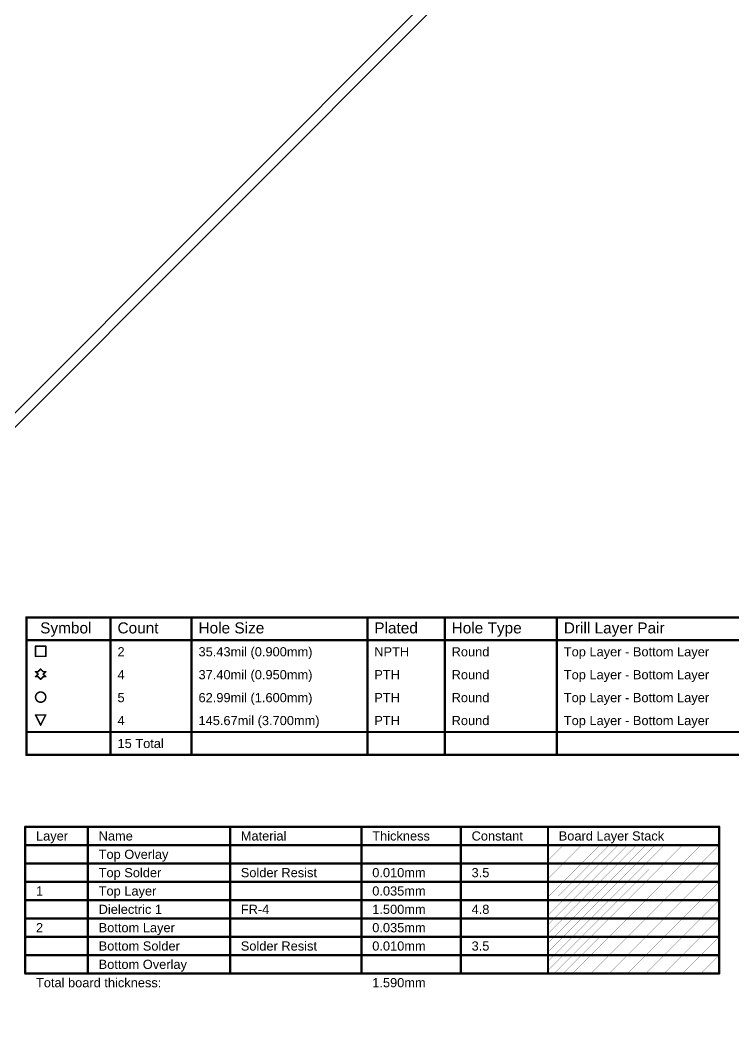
# Model space of a CAD drawing. Header units: inches. Extents: x -1 to 214, y -2 to 213.
# Drawn here: x 3.65 to 8.32, y -1.34 to 5.21 of the extents above; entities that cross this region are included whole.
import ezdxf

# ---------------------------------------------------------------- set-up
doc = ezdxf.new("R2010")
doc.units = ezdxf.units.IN
doc.header["$MEASUREMENT"] = 0
for name, color, linetype in [('Drill Drawing', 1, 'Continuous'), ('Fabrication', 76, 'Continuous'), ('Top Solder', 216, 'Continuous')]:
    doc.layers.add(name, color=color, linetype=linetype)
doc.styles.add('Arial', font='', dxfattribs={"height": 0.2})
doc.styles.get('Arial').set_extended_font_data('Arial')

# ---------------------------------------------------------------- blocks, each defined once
blk = doc.blocks.new('TL3340AF160QG_1')
at = {"layer": 'Top Solder'}
for p in [(-0.0304, 0.0769), (0.0661, 0.0769)]:
    blk.add_line(p, (214.2262, 214.6677), dxfattribs=at)

msp = doc.modelspace()

# ---------------------------------------------------------------- linework, layer by layer
at = {"layer": 'Drill Drawing'}
for points, const_width in [([(3.6925, 1.3025), (10.6926, 1.3025)], 0.015), ([(3.6925, 0.4025), (3.6925, 1.3025)], 0.015), ([(4.2434, 0.4025), (4.2434, 1.3025)], 0.015), ([(4.7732, 0.4025), (4.7732, 1.3025)], 0.015), ([(5.9229, 0.4025), (5.9229, 1.3025)], 0.015), ([(6.4288, 0.4025), (6.4288, 1.3025)], 0.015), ([(7.1626, 0.4025), (7.1626, 1.3025)], 0.015), ([(3.6925, 1.1525), (10.6926, 1.1525)], 0.015), ([(3.7523, 1.1142), (3.819, 1.1142)], 0.01), ([(3.7523, 1.0475), (3.7523, 1.1142)], 0.01), ([(3.819, 1.0475), (3.819, 1.1142)], 0.01), ([(3.7523, 1.0475), (3.819, 1.0475)], 0.01), ([(3.7523, 0.9475), (3.769, 0.9308)], 0.01), ([(3.7523, 0.9475), (3.769, 0.9475)], 0.01), ([(3.7523, 0.9142), (3.769, 0.9308)], 0.01), ([(3.7523, 0.9142), (3.769, 0.9142)], 0.01), ([(3.769, 0.9475), (3.7856, 0.9642)], 0.01), ([(3.769, 0.9142), (3.7856, 0.8975)], 0.01), ([(3.7856, 0.9642), (3.8023, 0.9475)], 0.01), ([(3.7856, 0.8975), (3.8023, 0.9142)], 0.01), ([(3.8023, 0.9475), (3.819, 0.9475)], 0.01), ([(3.8023, 0.9308), (3.819, 0.9475)], 0.01), ([(3.8023, 0.9308), (3.819, 0.9142)], 0.01), ([(3.8023, 0.9142), (3.819, 0.9142)], 0.01), ([(3.7523, 0.6642), (3.819, 0.6642)], 0.01), ([(3.7523, 0.6642), (3.7856, 0.5975)], 0.01), ([(3.7856, 0.5975), (3.819, 0.6642)], 0.01), ([(3.6925, 0.5525), (10.6926, 0.5525)], 0.015), ([(3.6925, 0.4025), (10.6926, 0.4025)], 0.015)]:
    msp.add_lwpolyline(points, dxfattribs=dict(at, const_width=const_width))
for points, const_width in [([(3.6888, 1.3025, 1), (3.6963, 1.3025, 1)], 0.0075), ([(3.6888, 1.3025, 1), (3.6963, 1.3025, 1)], 0.0075), ([(4.2396, 1.3025, 1), (4.2471, 1.3025, 1)], 0.0075), ([(4.7695, 1.3025, 1), (4.777, 1.3025, 1)], 0.0075), ([(5.9192, 1.3025, 1), (5.9267, 1.3025, 1)], 0.0075), ([(6.425, 1.3025, 1), (6.4325, 1.3025, 1)], 0.0075), ([(7.1588, 1.3025, 1), (7.1663, 1.3025, 1)], 0.0075), ([(3.6888, 1.1525, 1), (3.6963, 1.1525, 1)], 0.0075), ([(3.7498, 1.1142, 1), (3.7548, 1.1142, 1)], 0.005), ([(3.7498, 1.1142, 1), (3.7548, 1.1142, 1)], 0.005), ([(3.8165, 1.1142, 1), (3.8215, 1.1142, 1)], 0.005), ([(3.8165, 1.1142, 1), (3.8215, 1.1142, 1)], 0.005), ([(3.7498, 1.0475, 1), (3.7548, 1.0475, 1)], 0.005), ([(3.7498, 1.0475, 1), (3.7548, 1.0475, 1)], 0.005), ([(3.8165, 1.0475, 1), (3.8215, 1.0475, 1)], 0.005), ([(3.8165, 1.0475, 1), (3.8215, 1.0475, 1)], 0.005), ([(3.7498, 0.9475, 1), (3.7548, 0.9475, 1)], 0.005), ([(3.7498, 0.9475, 1), (3.7548, 0.9475, 1)], 0.005), ([(3.7498, 0.9142, 1), (3.7548, 0.9142, 1)], 0.005), ([(3.7498, 0.9142, 1), (3.7548, 0.9142, 1)], 0.005), ([(3.7665, 0.9475, 1), (3.7715, 0.9475, 1)], 0.005), ([(3.7665, 0.9475, 1), (3.7715, 0.9475, 1)], 0.005), ([(3.7665, 0.9308, 1), (3.7715, 0.9308, 1)], 0.005), ([(3.7665, 0.9308, 1), (3.7715, 0.9308, 1)], 0.005), ([(3.7665, 0.9142, 1), (3.7715, 0.9142, 1)], 0.005), ([(3.7665, 0.9142, 1), (3.7715, 0.9142, 1)], 0.005), ([(3.7831, 0.9642, 1), (3.7881, 0.9642, 1)], 0.005), ([(3.7831, 0.9642, 1), (3.7881, 0.9642, 1)], 0.005), ([(3.7998, 0.9475, 1), (3.8048, 0.9475, 1)], 0.005), ([(3.7998, 0.9475, 1), (3.8048, 0.9475, 1)], 0.005), ([(3.7998, 0.9308, 1), (3.8048, 0.9308, 1)], 0.005), ([(3.7998, 0.9308, 1), (3.8048, 0.9308, 1)], 0.005), ([(3.7998, 0.9142, 1), (3.8048, 0.9142, 1)], 0.005), ([(3.7998, 0.9142, 1), (3.8048, 0.9142, 1)], 0.005), ([(3.8165, 0.9475, 1), (3.8215, 0.9475, 1)], 0.005), ([(3.8165, 0.9475, 1), (3.8215, 0.9475, 1)], 0.005), ([(3.8165, 0.9142, 1), (3.8215, 0.9142, 1)], 0.005), ([(3.8165, 0.9142, 1), (3.8215, 0.9142, 1)], 0.005), ([(3.7831, 0.8975, 1), (3.7881, 0.8975, 1)], 0.005), ([(3.7831, 0.8975, 1), (3.7881, 0.8975, 1)], 0.005), ([(3.819, 0.7808, 1), (3.7523, 0.7808, 1)], 0.01), ([(3.7498, 0.7808, 1), (3.7548, 0.7808, 1)], 0.005), ([(3.8165, 0.7808, 1), (3.8215, 0.7808, 1)], 0.005), ([(3.7498, 0.6642, 1), (3.7548, 0.6642, 1)], 0.005), ([(3.7498, 0.6642, 1), (3.7548, 0.6642, 1)], 0.005), ([(3.8165, 0.6642, 1), (3.8215, 0.6642, 1)], 0.005), ([(3.8165, 0.6642, 1), (3.8215, 0.6642, 1)], 0.005), ([(3.7831, 0.5975, 1), (3.7881, 0.5975, 1)], 0.005), ([(3.7831, 0.5975, 1), (3.7881, 0.5975, 1)], 0.005), ([(3.6888, 0.5525, 1), (3.6963, 0.5525, 1)], 0.0075), ([(3.6888, 0.4025, 1), (3.6963, 0.4025, 1)], 0.0075), ([(3.6888, 0.4025, 1), (3.6963, 0.4025, 1)], 0.0075), ([(4.2396, 0.4025, 1), (4.2471, 0.4025, 1)], 0.0075), ([(4.7695, 0.4025, 1), (4.777, 0.4025, 1)], 0.0075), ([(5.9192, 0.4025, 1), (5.9267, 0.4025, 1)], 0.0075), ([(6.425, 0.4025, 1), (6.4325, 0.4025, 1)], 0.0075), ([(7.1588, 0.4025, 1), (7.1663, 0.4025, 1)], 0.0075)]:
    msp.add_lwpolyline(points, format="xyb", close=True, dxfattribs=dict(at, const_width=const_width))
at = {"layer": 'Fabrication'}
for points, const_width in [([(3.6851, -1.0275), (3.6851, -0.0675)], 0.015), ([(3.6851, -0.0675), (8.2239, -0.0675)], 0.015), ([(4.095, -1.0275), (4.095, -0.0675)], 0.015), ([(5.0247, -1.0275), (5.0247, -0.0675)], 0.015), ([(5.8845, -1.0275), (5.8845, -0.0675)], 0.015), ([(6.5343, -1.0275), (6.5343, -0.0675)], 0.015), ([(7.1042, -1.0275), (7.1042, -0.0675)], 0.015), ([(8.2239, -1.0275), (8.2239, -0.0675)], 0.015), ([(3.6851, -0.1875), (8.2239, -0.1875)], 0.015), ([(7.1042, -0.2272), (7.1439, -0.1875)], 0.001), ([(7.1042, -0.2872), (7.2039, -0.1875)], 0.001), ([(7.1439, -0.3075), (7.2639, -0.1875)], 0.001), ([(7.2039, -0.3075), (7.3239, -0.1875)], 0.001), ([(7.2639, -0.3075), (7.3839, -0.1875)], 0.001), ([(7.3239, -0.3075), (7.4439, -0.1875)], 0.001), ([(7.3839, -0.3075), (7.5039, -0.1875)], 0.001), ([(7.4439, -0.3075), (7.5639, -0.1875)], 0.001), ([(7.5039, -0.3075), (7.6239, -0.1875)], 0.001), ([(7.5639, -0.3075), (7.6839, -0.1875)], 0.001), ([(7.6239, -0.3075), (7.7439, -0.1875)], 0.001), ([(7.6839, -0.3075), (7.8039, -0.1875)], 0.001), ([(7.7439, -0.3075), (7.8639, -0.1875)], 0.001), ([(7.8039, -0.3075), (7.9239, -0.1875)], 0.001), ([(7.8639, -0.3075), (7.9839, -0.1875)], 0.001), ([(7.9239, -0.3075), (8.0439, -0.1875)], 0.001), ([(7.9839, -0.3075), (8.1039, -0.1875)], 0.001), ([(8.0439, -0.3075), (8.1639, -0.1875)], 0.001), ([(8.1039, -0.3075), (8.2239, -0.1875)], 0.001), ([(8.1639, -0.3075), (8.2239, -0.2475)], 0.001), ([(3.6851, -0.3075), (4.095, -0.3075)], 0.015), ([(4.095, -0.3075), (5.0247, -0.3075)], 0.015), ([(5.0247, -0.3075), (5.8845, -0.3075)], 0.015), ([(5.8845, -0.3075), (6.5343, -0.3075)], 0.015), ([(6.5343, -0.3075), (7.1042, -0.3075)], 0.015), ([(7.1042, -0.3075), (8.2239, -0.3075)], 0.015), ([(7.1042, -0.3472), (7.1439, -0.3075)], 0.001), ([(7.1042, -0.4072), (7.2039, -0.3075)], 0.001), ([(7.1439, -0.4275), (7.2639, -0.3075)], 0.001), ([(7.2039, -0.4275), (7.3239, -0.3075)], 0.001), ([(7.2639, -0.4275), (7.3839, -0.3075)], 0.001), ([(7.3239, -0.4275), (7.4439, -0.3075)], 0.001), ([(7.3839, -0.4275), (7.5039, -0.3075)], 0.001), ([(7.4439, -0.4275), (7.5639, -0.3075)], 0.001), ([(7.5039, -0.4275), (7.6239, -0.3075)], 0.001), ([(7.5639, -0.4275), (7.6839, -0.3075)], 0.001), ([(7.6239, -0.4275), (7.7439, -0.3075)], 0.001), ([(7.6839, -0.4275), (7.8039, -0.3075)], 0.001), ([(7.7439, -0.4275), (7.8639, -0.3075)], 0.001), ([(7.8039, -0.4275), (7.9239, -0.3075)], 0.001), ([(7.8639, -0.4275), (7.9839, -0.3075)], 0.001), ([(7.9239, -0.4275), (8.0439, -0.3075)], 0.001), ([(7.9839, -0.4275), (8.1039, -0.3075)], 0.001), ([(8.0439, -0.4275), (8.1639, -0.3075)], 0.001), ([(8.1039, -0.4275), (8.2239, -0.3075)], 0.001), ([(8.1639, -0.4275), (8.2239, -0.3675)], 0.001), ([(3.6851, -0.4275), (4.095, -0.4275)], 0.015), ([(4.095, -0.4275), (5.0247, -0.4275)], 0.015), ([(5.0247, -0.4275), (5.8845, -0.4275)], 0.015), ([(5.8845, -0.4275), (6.5343, -0.4275)], 0.015), ([(6.5343, -0.4275), (7.1042, -0.4275)], 0.015), ([(7.1042, -0.4275), (8.2239, -0.4275)], 0.015), ([(7.1042, -0.4672), (7.1439, -0.4275)], 0.001), ([(7.1042, -0.5272), (7.2039, -0.4275)], 0.001), ([(7.1439, -0.5475), (7.2639, -0.4275)], 0.001), ([(7.2039, -0.5475), (7.3239, -0.4275)], 0.001), ([(7.2639, -0.5475), (7.3839, -0.4275)], 0.001), ([(7.3239, -0.5475), (7.4439, -0.4275)], 0.001), ([(7.3839, -0.5475), (7.5039, -0.4275)], 0.001), ([(7.4439, -0.5475), (7.5639, -0.4275)], 0.001), ([(7.5039, -0.5475), (7.6239, -0.4275)], 0.001), ([(7.5639, -0.5475), (7.6839, -0.4275)], 0.001), ([(7.6239, -0.5475), (7.7439, -0.4275)], 0.001), ([(7.6839, -0.5475), (7.8039, -0.4275)], 0.001), ([(7.7439, -0.5475), (7.8639, -0.4275)], 0.001), ([(7.8039, -0.5475), (7.9239, -0.4275)], 0.001), ([(7.8639, -0.5475), (7.9839, -0.4275)], 0.001), ([(7.9239, -0.5475), (8.0439, -0.4275)], 0.001), ([(7.9839, -0.5475), (8.1039, -0.4275)], 0.001), ([(8.0439, -0.5475), (8.1639, -0.4275)], 0.001), ([(8.1039, -0.5475), (8.2239, -0.4275)], 0.001), ([(8.1639, -0.5475), (8.2239, -0.4875)], 0.001), ([(3.6851, -0.5475), (4.095, -0.5475)], 0.015), ([(4.095, -0.5475), (5.0247, -0.5475)], 0.015), ([(5.0247, -0.5475), (5.8845, -0.5475)], 0.015), ([(5.8845, -0.5475), (6.5343, -0.5475)], 0.015), ([(6.5343, -0.5475), (7.1042, -0.5475)], 0.015), ([(7.1042, -0.5475), (8.2239, -0.5475)], 0.015), ([(7.1042, -0.5872), (7.1439, -0.5475)], 0.001), ([(7.1042, -0.6472), (7.2039, -0.5475)], 0.001), ([(7.1439, -0.6675), (7.2639, -0.5475)], 0.001), ([(7.2039, -0.6675), (7.3239, -0.5475)], 0.001), ([(7.2639, -0.6675), (7.3839, -0.5475)], 0.001), ([(7.3239, -0.6675), (7.4439, -0.5475)], 0.001), ([(7.3839, -0.6675), (7.5039, -0.5475)], 0.001), ([(7.4439, -0.6675), (7.5639, -0.5475)], 0.001), ([(7.5039, -0.6675), (7.6239, -0.5475)], 0.001), ([(7.5639, -0.6675), (7.6839, -0.5475)], 0.001), ([(7.6239, -0.6675), (7.7439, -0.5475)], 0.001), ([(7.6839, -0.6675), (7.8039, -0.5475)], 0.001), ([(7.7439, -0.6675), (7.8639, -0.5475)], 0.001), ([(7.8039, -0.6675), (7.9239, -0.5475)], 0.001), ([(7.8639, -0.6675), (7.9839, -0.5475)], 0.001), ([(7.9239, -0.6675), (8.0439, -0.5475)], 0.001), ([(7.9839, -0.6675), (8.1039, -0.5475)], 0.001), ([(8.0439, -0.6675), (8.1639, -0.5475)], 0.001), ([(8.1039, -0.6675), (8.2239, -0.5475)], 0.001), ([(8.1639, -0.6675), (8.2239, -0.6075)], 0.001), ([(3.6851, -0.6675), (4.095, -0.6675)], 0.015), ([(4.095, -0.6675), (5.0247, -0.6675)], 0.015), ([(5.0247, -0.6675), (5.8845, -0.6675)], 0.015), ([(5.8845, -0.6675), (6.5343, -0.6675)], 0.015), ([(6.5343, -0.6675), (7.1042, -0.6675)], 0.015), ([(7.1042, -0.6675), (8.2239, -0.6675)], 0.015), ([(7.1042, -0.7072), (7.1439, -0.6675)], 0.001), ([(7.1042, -0.7672), (7.2039, -0.6675)], 0.001), ([(7.1439, -0.7875), (7.2639, -0.6675)], 0.001), ([(7.2039, -0.7875), (7.3239, -0.6675)], 0.001), ([(7.2639, -0.7875), (7.3839, -0.6675)], 0.001), ([(7.3239, -0.7875), (7.4439, -0.6675)], 0.001), ([(7.3839, -0.7875), (7.5039, -0.6675)], 0.001), ([(7.4439, -0.7875), (7.5639, -0.6675)], 0.001), ([(7.5039, -0.7875), (7.6239, -0.6675)], 0.001), ([(7.5639, -0.7875), (7.6839, -0.6675)], 0.001), ([(7.6239, -0.7875), (7.7439, -0.6675)], 0.001), ([(7.6839, -0.7875), (7.8039, -0.6675)], 0.001), ([(7.7439, -0.7875), (7.8639, -0.6675)], 0.001), ([(7.8039, -0.7875), (7.9239, -0.6675)], 0.001), ([(7.8639, -0.7875), (7.9839, -0.6675)], 0.001), ([(7.9239, -0.7875), (8.0439, -0.6675)], 0.001), ([(7.9839, -0.7875), (8.1039, -0.6675)], 0.001), ([(8.0439, -0.7875), (8.1639, -0.6675)], 0.001), ([(8.1039, -0.7875), (8.2239, -0.6675)], 0.001), ([(3.6851, -0.7875), (4.095, -0.7875)], 0.015), ([(4.095, -0.7875), (5.0247, -0.7875)], 0.015), ([(5.0247, -0.7875), (5.8845, -0.7875)], 0.015), ([(5.8845, -0.7875), (6.5343, -0.7875)], 0.015), ([(6.5343, -0.7875), (7.1042, -0.7875)], 0.015), ([(7.1042, -0.7875), (8.2239, -0.7875)], 0.015), ([(8.1639, -0.7875), (8.2239, -0.7275)], 0.001), ([(7.1042, -0.8272), (7.1439, -0.7875)], 0.001), ([(7.1042, -0.8872), (7.2039, -0.7875)], 0.001), ([(7.1439, -0.9075), (7.2639, -0.7875)], 0.001), ([(7.2039, -0.9075), (7.3239, -0.7875)], 0.001), ([(7.2639, -0.9075), (7.3839, -0.7875)], 0.001), ([(7.3239, -0.9075), (7.4439, -0.7875)], 0.001), ([(7.3839, -0.9075), (7.5039, -0.7875)], 0.001), ([(7.4439, -0.9075), (7.5639, -0.7875)], 0.001), ([(7.5039, -0.9075), (7.6239, -0.7875)], 0.001), ([(7.5639, -0.9075), (7.6839, -0.7875)], 0.001), ([(7.6239, -0.9075), (7.7439, -0.7875)], 0.001), ([(7.6839, -0.9075), (7.8039, -0.7875)], 0.001), ([(7.7439, -0.9075), (7.8639, -0.7875)], 0.001), ([(7.8039, -0.9075), (7.9239, -0.7875)], 0.001), ([(7.8639, -0.9075), (7.9839, -0.7875)], 0.001), ([(7.9239, -0.9075), (8.0439, -0.7875)], 0.001), ([(7.9839, -0.9075), (8.1039, -0.7875)], 0.001), ([(8.0439, -0.9075), (8.1639, -0.7875)], 0.001), ([(8.1039, -0.9075), (8.2239, -0.7875)], 0.001), ([(8.1639, -0.9075), (8.2239, -0.8475)], 0.001), ([(3.6851, -0.9075), (4.095, -0.9075)], 0.015), ([(4.095, -0.9075), (5.0247, -0.9075)], 0.015), ([(5.0247, -0.9075), (5.8845, -0.9075)], 0.015), ([(5.8845, -0.9075), (6.5343, -0.9075)], 0.015), ([(6.5343, -0.9075), (7.1042, -0.9075)], 0.015), ([(7.1042, -0.9075), (8.2239, -0.9075)], 0.015), ([(7.1042, -0.9472), (7.1439, -0.9075)], 0.001), ([(7.1042, -1.0072), (7.2039, -0.9075)], 0.001), ([(7.1439, -1.0275), (7.2639, -0.9075)], 0.001), ([(7.2039, -1.0275), (7.3239, -0.9075)], 0.001), ([(7.2639, -1.0275), (7.3839, -0.9075)], 0.001), ([(7.3239, -1.0275), (7.4439, -0.9075)], 0.001), ([(7.3839, -1.0275), (7.5039, -0.9075)], 0.001), ([(7.4439, -1.0275), (7.5639, -0.9075)], 0.001), ([(7.5039, -1.0275), (7.6239, -0.9075)], 0.001), ([(7.5639, -1.0275), (7.6839, -0.9075)], 0.001), ([(7.6239, -1.0275), (7.7439, -0.9075)], 0.001), ([(7.6839, -1.0275), (7.8039, -0.9075)], 0.001), ([(7.7439, -1.0275), (7.8639, -0.9075)], 0.001), ([(7.8039, -1.0275), (7.9239, -0.9075)], 0.001), ([(7.8639, -1.0275), (7.9839, -0.9075)], 0.001), ([(7.9239, -1.0275), (8.0439, -0.9075)], 0.001), ([(7.9839, -1.0275), (8.1039, -0.9075)], 0.001), ([(8.0439, -1.0275), (8.1639, -0.9075)], 0.001), ([(8.1039, -1.0275), (8.2239, -0.9075)], 0.001), ([(8.1639, -1.0275), (8.2239, -0.9675)], 0.001), ([(3.6851, -1.0275), (4.095, -1.0275)], 0.015), ([(4.095, -1.0275), (5.0247, -1.0275)], 0.015), ([(5.0247, -1.0275), (5.8845, -1.0275)], 0.015), ([(5.8845, -1.0275), (6.5343, -1.0275)], 0.015), ([(6.5343, -1.0275), (7.1042, -1.0275)], 0.015), ([(7.1042, -1.0275), (8.2239, -1.0275)], 0.015)]:
    msp.add_lwpolyline(points, dxfattribs=dict(at, const_width=const_width))
for points, const_width in [([(3.6813, -0.0675, 1), (3.6888, -0.0675, 1)], 0.0075), ([(3.6813, -0.0675, 1), (3.6888, -0.0675, 1)], 0.0075), ([(4.0912, -0.0675, 1), (4.0987, -0.0675, 1)], 0.0075), ([(5.021, -0.0675, 1), (5.0285, -0.0675, 1)], 0.0075), ([(5.8808, -0.0675, 1), (5.8883, -0.0675, 1)], 0.0075), ([(6.5306, -0.0675, 1), (6.5381, -0.0675, 1)], 0.0075), ([(7.1005, -0.0675, 1), (7.108, -0.0675, 1)], 0.0075), ([(8.2201, -0.0675, 1), (8.2276, -0.0675, 1)], 0.0075), ([(8.2201, -0.0675, 1), (8.2276, -0.0675, 1)], 0.0075), ([(3.6813, -0.1875, 1), (3.6888, -0.1875, 1)], 0.0075), ([(7.1436, -0.1875, 1), (7.1441, -0.1875, 1)], 0.0005), ([(7.2036, -0.1875, 1), (7.2041, -0.1875, 1)], 0.0005), ([(7.2636, -0.1875, 1), (7.2641, -0.1875, 1)], 0.0005), ([(7.3236, -0.1875, 1), (7.3241, -0.1875, 1)], 0.0005), ([(7.3836, -0.1875, 1), (7.3841, -0.1875, 1)], 0.0005), ([(7.4436, -0.1875, 1), (7.4441, -0.1875, 1)], 0.0005), ([(7.5036, -0.1875, 1), (7.5041, -0.1875, 1)], 0.0005), ([(7.5636, -0.1875, 1), (7.5641, -0.1875, 1)], 0.0005), ([(7.6236, -0.1875, 1), (7.6241, -0.1875, 1)], 0.0005), ([(7.6836, -0.1875, 1), (7.6841, -0.1875, 1)], 0.0005), ([(7.7436, -0.1875, 1), (7.7441, -0.1875, 1)], 0.0005), ([(7.8036, -0.1875, 1), (7.8041, -0.1875, 1)], 0.0005), ([(7.8636, -0.1875, 1), (7.8641, -0.1875, 1)], 0.0005), ([(7.9236, -0.1875, 1), (7.9241, -0.1875, 1)], 0.0005), ([(7.9836, -0.1875, 1), (7.9841, -0.1875, 1)], 0.0005), ([(8.0436, -0.1875, 1), (8.0441, -0.1875, 1)], 0.0005), ([(8.1036, -0.1875, 1), (8.1041, -0.1875, 1)], 0.0005), ([(8.1636, -0.1875, 1), (8.1641, -0.1875, 1)], 0.0005), ([(8.2201, -0.1875, 1), (8.2276, -0.1875, 1)], 0.0075), ([(8.2236, -0.1875, 1), (8.2241, -0.1875, 1)], 0.0005), ([(7.104, -0.2272, 1), (7.1045, -0.2272, 1)], 0.0005), ([(8.2236, -0.2475, 1), (8.2241, -0.2475, 1)], 0.0005), ([(3.6813, -0.3075, 1), (3.6888, -0.3075, 1)], 0.0075), ([(4.0912, -0.3075, 1), (4.0987, -0.3075, 1)], 0.0075), ([(4.0912, -0.3075, 1), (4.0987, -0.3075, 1)], 0.0075), ([(5.021, -0.3075, 1), (5.0285, -0.3075, 1)], 0.0075), ([(5.021, -0.3075, 1), (5.0285, -0.3075, 1)], 0.0075), ([(5.8808, -0.3075, 1), (5.8883, -0.3075, 1)], 0.0075), ([(5.8808, -0.3075, 1), (5.8883, -0.3075, 1)], 0.0075), ([(6.5306, -0.3075, 1), (6.5381, -0.3075, 1)], 0.0075), ([(6.5306, -0.3075, 1), (6.5381, -0.3075, 1)], 0.0075), ([(7.1005, -0.3075, 1), (7.108, -0.3075, 1)], 0.0075), ([(7.1005, -0.3075, 1), (7.108, -0.3075, 1)], 0.0075), ([(7.104, -0.2872, 1), (7.1045, -0.2872, 1)], 0.0005), ([(7.1436, -0.3075, 1), (7.1441, -0.3075, 1)], 0.0005), ([(7.1436, -0.3075, 1), (7.1441, -0.3075, 1)], 0.0005), ([(7.2036, -0.3075, 1), (7.2041, -0.3075, 1)], 0.0005), ([(7.2036, -0.3075, 1), (7.2041, -0.3075, 1)], 0.0005), ([(7.2636, -0.3075, 1), (7.2641, -0.3075, 1)], 0.0005), ([(7.2636, -0.3075, 1), (7.2641, -0.3075, 1)], 0.0005), ([(7.3236, -0.3075, 1), (7.3241, -0.3075, 1)], 0.0005), ([(7.3236, -0.3075, 1), (7.3241, -0.3075, 1)], 0.0005), ([(7.3836, -0.3075, 1), (7.3841, -0.3075, 1)], 0.0005), ([(7.3836, -0.3075, 1), (7.3841, -0.3075, 1)], 0.0005), ([(7.4436, -0.3075, 1), (7.4441, -0.3075, 1)], 0.0005), ([(7.4436, -0.3075, 1), (7.4441, -0.3075, 1)], 0.0005), ([(7.5036, -0.3075, 1), (7.5041, -0.3075, 1)], 0.0005), ([(7.5036, -0.3075, 1), (7.5041, -0.3075, 1)], 0.0005), ([(7.5636, -0.3075, 1), (7.5641, -0.3075, 1)], 0.0005), ([(7.5636, -0.3075, 1), (7.5641, -0.3075, 1)], 0.0005), ([(7.6236, -0.3075, 1), (7.6241, -0.3075, 1)], 0.0005), ([(7.6236, -0.3075, 1), (7.6241, -0.3075, 1)], 0.0005), ([(7.6836, -0.3075, 1), (7.6841, -0.3075, 1)], 0.0005), ([(7.6836, -0.3075, 1), (7.6841, -0.3075, 1)], 0.0005), ([(7.7436, -0.3075, 1), (7.7441, -0.3075, 1)], 0.0005), ([(7.7436, -0.3075, 1), (7.7441, -0.3075, 1)], 0.0005), ([(7.8036, -0.3075, 1), (7.8041, -0.3075, 1)], 0.0005), ([(7.8036, -0.3075, 1), (7.8041, -0.3075, 1)], 0.0005), ([(7.8636, -0.3075, 1), (7.8641, -0.3075, 1)], 0.0005), ([(7.8636, -0.3075, 1), (7.8641, -0.3075, 1)], 0.0005), ([(7.9236, -0.3075, 1), (7.9241, -0.3075, 1)], 0.0005), ([(7.9236, -0.3075, 1), (7.9241, -0.3075, 1)], 0.0005), ([(7.9836, -0.3075, 1), (7.9841, -0.3075, 1)], 0.0005), ([(7.9836, -0.3075, 1), (7.9841, -0.3075, 1)], 0.0005), ([(8.0436, -0.3075, 1), (8.0441, -0.3075, 1)], 0.0005), ([(8.0436, -0.3075, 1), (8.0441, -0.3075, 1)], 0.0005), ([(8.1036, -0.3075, 1), (8.1041, -0.3075, 1)], 0.0005), ([(8.1036, -0.3075, 1), (8.1041, -0.3075, 1)], 0.0005), ([(8.1636, -0.3075, 1), (8.1641, -0.3075, 1)], 0.0005), ([(8.1636, -0.3075, 1), (8.1641, -0.3075, 1)], 0.0005), ([(8.2201, -0.3075, 1), (8.2276, -0.3075, 1)], 0.0075), ([(8.2236, -0.3075, 1), (8.2241, -0.3075, 1)], 0.0005), ([(7.104, -0.3472, 1), (7.1045, -0.3472, 1)], 0.0005), ([(8.2236, -0.3675, 1), (8.2241, -0.3675, 1)], 0.0005), ([(3.6813, -0.4275, 1), (3.6888, -0.4275, 1)], 0.0075), ([(4.0912, -0.4275, 1), (4.0987, -0.4275, 1)], 0.0075), ([(4.0912, -0.4275, 1), (4.0987, -0.4275, 1)], 0.0075), ([(5.021, -0.4275, 1), (5.0285, -0.4275, 1)], 0.0075), ([(5.021, -0.4275, 1), (5.0285, -0.4275, 1)], 0.0075), ([(5.8808, -0.4275, 1), (5.8883, -0.4275, 1)], 0.0075), ([(5.8808, -0.4275, 1), (5.8883, -0.4275, 1)], 0.0075), ([(6.5306, -0.4275, 1), (6.5381, -0.4275, 1)], 0.0075), ([(6.5306, -0.4275, 1), (6.5381, -0.4275, 1)], 0.0075), ([(7.1005, -0.4275, 1), (7.108, -0.4275, 1)], 0.0075), ([(7.1005, -0.4275, 1), (7.108, -0.4275, 1)], 0.0075), ([(7.104, -0.4072, 1), (7.1045, -0.4072, 1)], 0.0005), ([(7.1436, -0.4275, 1), (7.1441, -0.4275, 1)], 0.0005), ([(7.1436, -0.4275, 1), (7.1441, -0.4275, 1)], 0.0005), ([(7.2036, -0.4275, 1), (7.2041, -0.4275, 1)], 0.0005), ([(7.2036, -0.4275, 1), (7.2041, -0.4275, 1)], 0.0005), ([(7.2636, -0.4275, 1), (7.2641, -0.4275, 1)], 0.0005), ([(7.2636, -0.4275, 1), (7.2641, -0.4275, 1)], 0.0005), ([(7.3236, -0.4275, 1), (7.3241, -0.4275, 1)], 0.0005), ([(7.3236, -0.4275, 1), (7.3241, -0.4275, 1)], 0.0005), ([(7.3836, -0.4275, 1), (7.3841, -0.4275, 1)], 0.0005), ([(7.3836, -0.4275, 1), (7.3841, -0.4275, 1)], 0.0005), ([(7.4436, -0.4275, 1), (7.4441, -0.4275, 1)], 0.0005), ([(7.4436, -0.4275, 1), (7.4441, -0.4275, 1)], 0.0005), ([(7.5036, -0.4275, 1), (7.5041, -0.4275, 1)], 0.0005), ([(7.5036, -0.4275, 1), (7.5041, -0.4275, 1)], 0.0005), ([(7.5636, -0.4275, 1), (7.5641, -0.4275, 1)], 0.0005), ([(7.5636, -0.4275, 1), (7.5641, -0.4275, 1)], 0.0005), ([(7.6236, -0.4275, 1), (7.6241, -0.4275, 1)], 0.0005), ([(7.6236, -0.4275, 1), (7.6241, -0.4275, 1)], 0.0005), ([(7.6836, -0.4275, 1), (7.6841, -0.4275, 1)], 0.0005), ([(7.6836, -0.4275, 1), (7.6841, -0.4275, 1)], 0.0005), ([(7.7436, -0.4275, 1), (7.7441, -0.4275, 1)], 0.0005), ([(7.7436, -0.4275, 1), (7.7441, -0.4275, 1)], 0.0005), ([(7.8036, -0.4275, 1), (7.8041, -0.4275, 1)], 0.0005), ([(7.8036, -0.4275, 1), (7.8041, -0.4275, 1)], 0.0005), ([(7.8636, -0.4275, 1), (7.8641, -0.4275, 1)], 0.0005), ([(7.8636, -0.4275, 1), (7.8641, -0.4275, 1)], 0.0005), ([(7.9236, -0.4275, 1), (7.9241, -0.4275, 1)], 0.0005), ([(7.9236, -0.4275, 1), (7.9241, -0.4275, 1)], 0.0005), ([(7.9836, -0.4275, 1), (7.9841, -0.4275, 1)], 0.0005), ([(7.9836, -0.4275, 1), (7.9841, -0.4275, 1)], 0.0005), ([(8.0436, -0.4275, 1), (8.0441, -0.4275, 1)], 0.0005), ([(8.0436, -0.4275, 1), (8.0441, -0.4275, 1)], 0.0005), ([(8.1036, -0.4275, 1), (8.1041, -0.4275, 1)], 0.0005), ([(8.1036, -0.4275, 1), (8.1041, -0.4275, 1)], 0.0005), ([(8.1636, -0.4275, 1), (8.1641, -0.4275, 1)], 0.0005), ([(8.1636, -0.4275, 1), (8.1641, -0.4275, 1)], 0.0005), ([(8.2201, -0.4275, 1), (8.2276, -0.4275, 1)], 0.0075), ([(8.2236, -0.4275, 1), (8.2241, -0.4275, 1)], 0.0005), ([(7.104, -0.4672, 1), (7.1045, -0.4672, 1)], 0.0005), ([(8.2236, -0.4875, 1), (8.2241, -0.4875, 1)], 0.0005), ([(3.6813, -0.5475, 1), (3.6888, -0.5475, 1)], 0.0075), ([(4.0912, -0.5475, 1), (4.0987, -0.5475, 1)], 0.0075), ([(4.0912, -0.5475, 1), (4.0987, -0.5475, 1)], 0.0075), ([(5.021, -0.5475, 1), (5.0285, -0.5475, 1)], 0.0075), ([(5.021, -0.5475, 1), (5.0285, -0.5475, 1)], 0.0075), ([(5.8808, -0.5475, 1), (5.8883, -0.5475, 1)], 0.0075), ([(5.8808, -0.5475, 1), (5.8883, -0.5475, 1)], 0.0075), ([(6.5306, -0.5475, 1), (6.5381, -0.5475, 1)], 0.0075), ([(6.5306, -0.5475, 1), (6.5381, -0.5475, 1)], 0.0075), ([(7.1005, -0.5475, 1), (7.108, -0.5475, 1)], 0.0075), ([(7.1005, -0.5475, 1), (7.108, -0.5475, 1)], 0.0075), ([(7.104, -0.5272, 1), (7.1045, -0.5272, 1)], 0.0005), ([(7.104, -0.5872, 1), (7.1045, -0.5872, 1)], 0.0005), ([(7.1436, -0.5475, 1), (7.1441, -0.5475, 1)], 0.0005), ([(7.1436, -0.5475, 1), (7.1441, -0.5475, 1)], 0.0005), ([(7.2036, -0.5475, 1), (7.2041, -0.5475, 1)], 0.0005), ([(7.2036, -0.5475, 1), (7.2041, -0.5475, 1)], 0.0005), ([(7.2636, -0.5475, 1), (7.2641, -0.5475, 1)], 0.0005), ([(7.2636, -0.5475, 1), (7.2641, -0.5475, 1)], 0.0005), ([(7.3236, -0.5475, 1), (7.3241, -0.5475, 1)], 0.0005), ([(7.3236, -0.5475, 1), (7.3241, -0.5475, 1)], 0.0005), ([(7.3836, -0.5475, 1), (7.3841, -0.5475, 1)], 0.0005), ([(7.3836, -0.5475, 1), (7.3841, -0.5475, 1)], 0.0005), ([(7.4436, -0.5475, 1), (7.4441, -0.5475, 1)], 0.0005), ([(7.4436, -0.5475, 1), (7.4441, -0.5475, 1)], 0.0005), ([(7.5036, -0.5475, 1), (7.5041, -0.5475, 1)], 0.0005), ([(7.5036, -0.5475, 1), (7.5041, -0.5475, 1)], 0.0005), ([(7.5636, -0.5475, 1), (7.5641, -0.5475, 1)], 0.0005), ([(7.5636, -0.5475, 1), (7.5641, -0.5475, 1)], 0.0005), ([(7.6236, -0.5475, 1), (7.6241, -0.5475, 1)], 0.0005), ([(7.6236, -0.5475, 1), (7.6241, -0.5475, 1)], 0.0005), ([(7.6836, -0.5475, 1), (7.6841, -0.5475, 1)], 0.0005), ([(7.6836, -0.5475, 1), (7.6841, -0.5475, 1)], 0.0005), ([(7.7436, -0.5475, 1), (7.7441, -0.5475, 1)], 0.0005), ([(7.7436, -0.5475, 1), (7.7441, -0.5475, 1)], 0.0005), ([(7.8036, -0.5475, 1), (7.8041, -0.5475, 1)], 0.0005), ([(7.8036, -0.5475, 1), (7.8041, -0.5475, 1)], 0.0005), ([(7.8636, -0.5475, 1), (7.8641, -0.5475, 1)], 0.0005), ([(7.8636, -0.5475, 1), (7.8641, -0.5475, 1)], 0.0005), ([(7.9236, -0.5475, 1), (7.9241, -0.5475, 1)], 0.0005), ([(7.9236, -0.5475, 1), (7.9241, -0.5475, 1)], 0.0005), ([(7.9836, -0.5475, 1), (7.9841, -0.5475, 1)], 0.0005), ([(7.9836, -0.5475, 1), (7.9841, -0.5475, 1)], 0.0005), ([(8.0436, -0.5475, 1), (8.0441, -0.5475, 1)], 0.0005), ([(8.0436, -0.5475, 1), (8.0441, -0.5475, 1)], 0.0005), ([(8.1036, -0.5475, 1), (8.1041, -0.5475, 1)], 0.0005), ([(8.1036, -0.5475, 1), (8.1041, -0.5475, 1)], 0.0005), ([(8.1636, -0.5475, 1), (8.1641, -0.5475, 1)], 0.0005), ([(8.1636, -0.5475, 1), (8.1641, -0.5475, 1)], 0.0005), ([(8.2201, -0.5475, 1), (8.2276, -0.5475, 1)], 0.0075), ([(8.2236, -0.5475, 1), (8.2241, -0.5475, 1)], 0.0005), ([(7.104, -0.6472, 1), (7.1045, -0.6472, 1)], 0.0005), ([(8.2236, -0.6075, 1), (8.2241, -0.6075, 1)], 0.0005), ([(3.6813, -0.6675, 1), (3.6888, -0.6675, 1)], 0.0075), ([(4.0912, -0.6675, 1), (4.0987, -0.6675, 1)], 0.0075), ([(4.0912, -0.6675, 1), (4.0987, -0.6675, 1)], 0.0075), ([(5.021, -0.6675, 1), (5.0285, -0.6675, 1)], 0.0075), ([(5.021, -0.6675, 1), (5.0285, -0.6675, 1)], 0.0075), ([(5.8808, -0.6675, 1), (5.8883, -0.6675, 1)], 0.0075), ([(5.8808, -0.6675, 1), (5.8883, -0.6675, 1)], 0.0075), ([(6.5306, -0.6675, 1), (6.5381, -0.6675, 1)], 0.0075), ([(6.5306, -0.6675, 1), (6.5381, -0.6675, 1)], 0.0075), ([(7.1005, -0.6675, 1), (7.108, -0.6675, 1)], 0.0075), ([(7.1005, -0.6675, 1), (7.108, -0.6675, 1)], 0.0075), ([(7.104, -0.7072, 1), (7.1045, -0.7072, 1)], 0.0005), ([(7.1436, -0.6675, 1), (7.1441, -0.6675, 1)], 0.0005), ([(7.1436, -0.6675, 1), (7.1441, -0.6675, 1)], 0.0005), ([(7.2036, -0.6675, 1), (7.2041, -0.6675, 1)], 0.0005), ([(7.2036, -0.6675, 1), (7.2041, -0.6675, 1)], 0.0005), ([(7.2636, -0.6675, 1), (7.2641, -0.6675, 1)], 0.0005), ([(7.2636, -0.6675, 1), (7.2641, -0.6675, 1)], 0.0005), ([(7.3236, -0.6675, 1), (7.3241, -0.6675, 1)], 0.0005), ([(7.3236, -0.6675, 1), (7.3241, -0.6675, 1)], 0.0005), ([(7.3836, -0.6675, 1), (7.3841, -0.6675, 1)], 0.0005), ([(7.3836, -0.6675, 1), (7.3841, -0.6675, 1)], 0.0005), ([(7.4436, -0.6675, 1), (7.4441, -0.6675, 1)], 0.0005), ([(7.4436, -0.6675, 1), (7.4441, -0.6675, 1)], 0.0005), ([(7.5036, -0.6675, 1), (7.5041, -0.6675, 1)], 0.0005), ([(7.5036, -0.6675, 1), (7.5041, -0.6675, 1)], 0.0005), ([(7.5636, -0.6675, 1), (7.5641, -0.6675, 1)], 0.0005), ([(7.5636, -0.6675, 1), (7.5641, -0.6675, 1)], 0.0005), ([(7.6236, -0.6675, 1), (7.6241, -0.6675, 1)], 0.0005), ([(7.6236, -0.6675, 1), (7.6241, -0.6675, 1)], 0.0005), ([(7.6836, -0.6675, 1), (7.6841, -0.6675, 1)], 0.0005), ([(7.6836, -0.6675, 1), (7.6841, -0.6675, 1)], 0.0005), ([(7.7436, -0.6675, 1), (7.7441, -0.6675, 1)], 0.0005), ([(7.7436, -0.6675, 1), (7.7441, -0.6675, 1)], 0.0005), ([(7.8036, -0.6675, 1), (7.8041, -0.6675, 1)], 0.0005), ([(7.8036, -0.6675, 1), (7.8041, -0.6675, 1)], 0.0005), ([(7.8636, -0.6675, 1), (7.8641, -0.6675, 1)], 0.0005), ([(7.8636, -0.6675, 1), (7.8641, -0.6675, 1)], 0.0005), ([(7.9236, -0.6675, 1), (7.9241, -0.6675, 1)], 0.0005), ([(7.9236, -0.6675, 1), (7.9241, -0.6675, 1)], 0.0005), ([(7.9836, -0.6675, 1), (7.9841, -0.6675, 1)], 0.0005), ([(7.9836, -0.6675, 1), (7.9841, -0.6675, 1)], 0.0005), ([(8.0436, -0.6675, 1), (8.0441, -0.6675, 1)], 0.0005), ([(8.0436, -0.6675, 1), (8.0441, -0.6675, 1)], 0.0005), ([(8.1036, -0.6675, 1), (8.1041, -0.6675, 1)], 0.0005), ([(8.1036, -0.6675, 1), (8.1041, -0.6675, 1)], 0.0005), ([(8.1636, -0.6675, 1), (8.1641, -0.6675, 1)], 0.0005), ([(8.1636, -0.6675, 1), (8.1641, -0.6675, 1)], 0.0005), ([(8.2201, -0.6675, 1), (8.2276, -0.6675, 1)], 0.0075), ([(8.2236, -0.6675, 1), (8.2241, -0.6675, 1)], 0.0005), ([(3.6813, -0.7875, 1), (3.6888, -0.7875, 1)], 0.0075), ([(4.0912, -0.7875, 1), (4.0987, -0.7875, 1)], 0.0075), ([(4.0912, -0.7875, 1), (4.0987, -0.7875, 1)], 0.0075), ([(5.021, -0.7875, 1), (5.0285, -0.7875, 1)], 0.0075), ([(5.021, -0.7875, 1), (5.0285, -0.7875, 1)], 0.0075), ([(5.8808, -0.7875, 1), (5.8883, -0.7875, 1)], 0.0075), ([(5.8808, -0.7875, 1), (5.8883, -0.7875, 1)], 0.0075), ([(6.5306, -0.7875, 1), (6.5381, -0.7875, 1)], 0.0075), ([(6.5306, -0.7875, 1), (6.5381, -0.7875, 1)], 0.0075), ([(7.1005, -0.7875, 1), (7.108, -0.7875, 1)], 0.0075), ([(7.1005, -0.7875, 1), (7.108, -0.7875, 1)], 0.0075), ([(7.104, -0.7672, 1), (7.1045, -0.7672, 1)], 0.0005), ([(8.2201, -0.7875, 1), (8.2276, -0.7875, 1)], 0.0075), ([(8.2236, -0.7275, 1), (8.2241, -0.7275, 1)], 0.0005), ([(7.104, -0.8272, 1), (7.1045, -0.8272, 1)], 0.0005), ([(7.1436, -0.7875, 1), (7.1441, -0.7875, 1)], 0.0005), ([(7.1436, -0.7875, 1), (7.1441, -0.7875, 1)], 0.0005), ([(7.2036, -0.7875, 1), (7.2041, -0.7875, 1)], 0.0005), ([(7.2036, -0.7875, 1), (7.2041, -0.7875, 1)], 0.0005), ([(7.2636, -0.7875, 1), (7.2641, -0.7875, 1)], 0.0005), ([(7.2636, -0.7875, 1), (7.2641, -0.7875, 1)], 0.0005), ([(7.3236, -0.7875, 1), (7.3241, -0.7875, 1)], 0.0005), ([(7.3236, -0.7875, 1), (7.3241, -0.7875, 1)], 0.0005), ([(7.3836, -0.7875, 1), (7.3841, -0.7875, 1)], 0.0005), ([(7.3836, -0.7875, 1), (7.3841, -0.7875, 1)], 0.0005), ([(7.4436, -0.7875, 1), (7.4441, -0.7875, 1)], 0.0005), ([(7.4436, -0.7875, 1), (7.4441, -0.7875, 1)], 0.0005), ([(7.5036, -0.7875, 1), (7.5041, -0.7875, 1)], 0.0005), ([(7.5036, -0.7875, 1), (7.5041, -0.7875, 1)], 0.0005), ([(7.5636, -0.7875, 1), (7.5641, -0.7875, 1)], 0.0005), ([(7.5636, -0.7875, 1), (7.5641, -0.7875, 1)], 0.0005), ([(7.6236, -0.7875, 1), (7.6241, -0.7875, 1)], 0.0005), ([(7.6236, -0.7875, 1), (7.6241, -0.7875, 1)], 0.0005), ([(7.6836, -0.7875, 1), (7.6841, -0.7875, 1)], 0.0005), ([(7.6836, -0.7875, 1), (7.6841, -0.7875, 1)], 0.0005), ([(7.7436, -0.7875, 1), (7.7441, -0.7875, 1)], 0.0005), ([(7.7436, -0.7875, 1), (7.7441, -0.7875, 1)], 0.0005), ([(7.8036, -0.7875, 1), (7.8041, -0.7875, 1)], 0.0005), ([(7.8036, -0.7875, 1), (7.8041, -0.7875, 1)], 0.0005), ([(7.8636, -0.7875, 1), (7.8641, -0.7875, 1)], 0.0005), ([(7.8636, -0.7875, 1), (7.8641, -0.7875, 1)], 0.0005), ([(7.9236, -0.7875, 1), (7.9241, -0.7875, 1)], 0.0005), ([(7.9236, -0.7875, 1), (7.9241, -0.7875, 1)], 0.0005), ([(7.9836, -0.7875, 1), (7.9841, -0.7875, 1)], 0.0005), ([(7.9836, -0.7875, 1), (7.9841, -0.7875, 1)], 0.0005), ([(8.0436, -0.7875, 1), (8.0441, -0.7875, 1)], 0.0005), ([(8.0436, -0.7875, 1), (8.0441, -0.7875, 1)], 0.0005), ([(8.1036, -0.7875, 1), (8.1041, -0.7875, 1)], 0.0005), ([(8.1036, -0.7875, 1), (8.1041, -0.7875, 1)], 0.0005), ([(8.1636, -0.7875, 1), (8.1641, -0.7875, 1)], 0.0005), ([(8.1636, -0.7875, 1), (8.1641, -0.7875, 1)], 0.0005), ([(8.2236, -0.7875, 1), (8.2241, -0.7875, 1)], 0.0005), ([(8.2236, -0.8475, 1), (8.2241, -0.8475, 1)], 0.0005), ([(3.6813, -0.9075, 1), (3.6888, -0.9075, 1)], 0.0075), ([(4.0912, -0.9075, 1), (4.0987, -0.9075, 1)], 0.0075), ([(4.0912, -0.9075, 1), (4.0987, -0.9075, 1)], 0.0075), ([(5.021, -0.9075, 1), (5.0285, -0.9075, 1)], 0.0075), ([(5.021, -0.9075, 1), (5.0285, -0.9075, 1)], 0.0075), ([(5.8808, -0.9075, 1), (5.8883, -0.9075, 1)], 0.0075), ([(5.8808, -0.9075, 1), (5.8883, -0.9075, 1)], 0.0075), ([(6.5306, -0.9075, 1), (6.5381, -0.9075, 1)], 0.0075), ([(6.5306, -0.9075, 1), (6.5381, -0.9075, 1)], 0.0075), ([(7.1005, -0.9075, 1), (7.108, -0.9075, 1)], 0.0075), ([(7.1005, -0.9075, 1), (7.108, -0.9075, 1)], 0.0075), ([(7.104, -0.8872, 1), (7.1045, -0.8872, 1)], 0.0005), ([(7.1436, -0.9075, 1), (7.1441, -0.9075, 1)], 0.0005), ([(7.1436, -0.9075, 1), (7.1441, -0.9075, 1)], 0.0005), ([(7.2036, -0.9075, 1), (7.2041, -0.9075, 1)], 0.0005), ([(7.2036, -0.9075, 1), (7.2041, -0.9075, 1)], 0.0005), ([(7.2636, -0.9075, 1), (7.2641, -0.9075, 1)], 0.0005), ([(7.2636, -0.9075, 1), (7.2641, -0.9075, 1)], 0.0005), ([(7.3236, -0.9075, 1), (7.3241, -0.9075, 1)], 0.0005), ([(7.3236, -0.9075, 1), (7.3241, -0.9075, 1)], 0.0005), ([(7.3836, -0.9075, 1), (7.3841, -0.9075, 1)], 0.0005), ([(7.3836, -0.9075, 1), (7.3841, -0.9075, 1)], 0.0005), ([(7.4436, -0.9075, 1), (7.4441, -0.9075, 1)], 0.0005), ([(7.4436, -0.9075, 1), (7.4441, -0.9075, 1)], 0.0005), ([(7.5036, -0.9075, 1), (7.5041, -0.9075, 1)], 0.0005), ([(7.5036, -0.9075, 1), (7.5041, -0.9075, 1)], 0.0005), ([(7.5636, -0.9075, 1), (7.5641, -0.9075, 1)], 0.0005), ([(7.5636, -0.9075, 1), (7.5641, -0.9075, 1)], 0.0005), ([(7.6236, -0.9075, 1), (7.6241, -0.9075, 1)], 0.0005), ([(7.6236, -0.9075, 1), (7.6241, -0.9075, 1)], 0.0005), ([(7.6836, -0.9075, 1), (7.6841, -0.9075, 1)], 0.0005), ([(7.6836, -0.9075, 1), (7.6841, -0.9075, 1)], 0.0005), ([(7.7436, -0.9075, 1), (7.7441, -0.9075, 1)], 0.0005), ([(7.7436, -0.9075, 1), (7.7441, -0.9075, 1)], 0.0005), ([(7.8036, -0.9075, 1), (7.8041, -0.9075, 1)], 0.0005), ([(7.8036, -0.9075, 1), (7.8041, -0.9075, 1)], 0.0005), ([(7.8636, -0.9075, 1), (7.8641, -0.9075, 1)], 0.0005), ([(7.8636, -0.9075, 1), (7.8641, -0.9075, 1)], 0.0005), ([(7.9236, -0.9075, 1), (7.9241, -0.9075, 1)], 0.0005), ([(7.9236, -0.9075, 1), (7.9241, -0.9075, 1)], 0.0005), ([(7.9836, -0.9075, 1), (7.9841, -0.9075, 1)], 0.0005), ([(7.9836, -0.9075, 1), (7.9841, -0.9075, 1)], 0.0005), ([(8.0436, -0.9075, 1), (8.0441, -0.9075, 1)], 0.0005), ([(8.0436, -0.9075, 1), (8.0441, -0.9075, 1)], 0.0005), ([(8.1036, -0.9075, 1), (8.1041, -0.9075, 1)], 0.0005), ([(8.1036, -0.9075, 1), (8.1041, -0.9075, 1)], 0.0005), ([(8.1636, -0.9075, 1), (8.1641, -0.9075, 1)], 0.0005), ([(8.1636, -0.9075, 1), (8.1641, -0.9075, 1)], 0.0005), ([(8.2201, -0.9075, 1), (8.2276, -0.9075, 1)], 0.0075), ([(8.2236, -0.9075, 1), (8.2241, -0.9075, 1)], 0.0005), ([(7.104, -0.9472, 1), (7.1045, -0.9472, 1)], 0.0005), ([(8.2236, -0.9675, 1), (8.2241, -0.9675, 1)], 0.0005), ([(3.6813, -1.0275, 1), (3.6888, -1.0275, 1)], 0.0075), ([(3.6813, -1.0275, 1), (3.6888, -1.0275, 1)], 0.0075), ([(4.0912, -1.0275, 1), (4.0987, -1.0275, 1)], 0.0075), ([(4.0912, -1.0275, 1), (4.0987, -1.0275, 1)], 0.0075), ([(4.0912, -1.0275, 1), (4.0987, -1.0275, 1)], 0.0075), ([(5.021, -1.0275, 1), (5.0285, -1.0275, 1)], 0.0075), ([(5.021, -1.0275, 1), (5.0285, -1.0275, 1)], 0.0075), ([(5.021, -1.0275, 1), (5.0285, -1.0275, 1)], 0.0075), ([(5.8808, -1.0275, 1), (5.8883, -1.0275, 1)], 0.0075), ([(5.8808, -1.0275, 1), (5.8883, -1.0275, 1)], 0.0075), ([(5.8808, -1.0275, 1), (5.8883, -1.0275, 1)], 0.0075), ([(6.5306, -1.0275, 1), (6.5381, -1.0275, 1)], 0.0075), ([(6.5306, -1.0275, 1), (6.5381, -1.0275, 1)], 0.0075), ([(6.5306, -1.0275, 1), (6.5381, -1.0275, 1)], 0.0075), ([(7.1005, -1.0275, 1), (7.108, -1.0275, 1)], 0.0075), ([(7.1005, -1.0275, 1), (7.108, -1.0275, 1)], 0.0075), ([(7.1005, -1.0275, 1), (7.108, -1.0275, 1)], 0.0075), ([(7.104, -1.0072, 1), (7.1045, -1.0072, 1)], 0.0005), ([(7.1436, -1.0275, 1), (7.1441, -1.0275, 1)], 0.0005), ([(7.2036, -1.0275, 1), (7.2041, -1.0275, 1)], 0.0005), ([(7.2636, -1.0275, 1), (7.2641, -1.0275, 1)], 0.0005), ([(7.3236, -1.0275, 1), (7.3241, -1.0275, 1)], 0.0005), ([(7.3836, -1.0275, 1), (7.3841, -1.0275, 1)], 0.0005), ([(7.4436, -1.0275, 1), (7.4441, -1.0275, 1)], 0.0005), ([(7.5036, -1.0275, 1), (7.5041, -1.0275, 1)], 0.0005), ([(7.5636, -1.0275, 1), (7.5641, -1.0275, 1)], 0.0005), ([(7.6236, -1.0275, 1), (7.6241, -1.0275, 1)], 0.0005), ([(7.6836, -1.0275, 1), (7.6841, -1.0275, 1)], 0.0005), ([(7.7436, -1.0275, 1), (7.7441, -1.0275, 1)], 0.0005), ([(7.8036, -1.0275, 1), (7.8041, -1.0275, 1)], 0.0005), ([(7.8636, -1.0275, 1), (7.8641, -1.0275, 1)], 0.0005), ([(7.9236, -1.0275, 1), (7.9241, -1.0275, 1)], 0.0005), ([(7.9836, -1.0275, 1), (7.9841, -1.0275, 1)], 0.0005), ([(8.0436, -1.0275, 1), (8.0441, -1.0275, 1)], 0.0005), ([(8.1036, -1.0275, 1), (8.1041, -1.0275, 1)], 0.0005), ([(8.1636, -1.0275, 1), (8.1641, -1.0275, 1)], 0.0005), ([(8.2201, -1.0275, 1), (8.2276, -1.0275, 1)], 0.0075), ([(8.2201, -1.0275, 1), (8.2276, -1.0275, 1)], 0.0075)]:
    msp.add_lwpolyline(points, format="xyb", close=True, dxfattribs=dict(at, const_width=const_width))

# ---------------------------------------------------------------- block references
msp.add_blockref('TL3340AF160QG_1', (-0.325, -1.4149))

# ---------------------------------------------------------------- texts
at = {"layer": 'Drill Drawing', "style": 'Arial'}
for s, height, p in [('Symbol', 0.072, (3.7825, 1.1975)), ('Count', 0.072, (4.2884, 1.1975)), ('Hole Size', 0.072, (4.8182, 1.1975)), ('Plated', 0.072, (5.9679, 1.1975)), ('Hole Type', 0.072, (6.4738, 1.1975)), ('Drill Layer Pair', 0.072, (7.2076, 1.1975)), ('2', 0.06, (4.2884, 1.0475)), ('35.43mil (0.900mm)', 0.06, (4.8182, 1.0475)), ('NPTH', 0.06, (5.9679, 1.0475)), ('Round', 0.06, (6.4738, 1.0475)), ('Top Layer - Bottom Layer', 0.06, (7.2076, 1.0475)), ('4', 0.06, (4.2884, 0.8975)), ('37.40mil (0.950mm)', 0.06, (4.8182, 0.8975)), ('PTH', 0.06, (5.9679, 0.8975)), ('Round', 0.06, (6.4738, 0.8975)), ('Top Layer - Bottom Layer', 0.06, (7.2076, 0.8975)), ('5', 0.06, (4.2884, 0.7475)), ('62.99mil (1.600mm)', 0.06, (4.8182, 0.7475)), ('PTH', 0.06, (5.9679, 0.7475)), ('Round', 0.06, (6.4738, 0.7475)), ('Top Layer - Bottom Layer', 0.06, (7.2076, 0.7475)), ('4', 0.06, (4.2884, 0.5975)), ('145.67mil (3.700mm)', 0.06, (4.8182, 0.5975)), ('PTH', 0.06, (5.9679, 0.5975)), ('Round', 0.06, (6.4738, 0.5975)), ('Top Layer - Bottom Layer', 0.06, (7.2076, 0.5975)), ('15 Total', 0.06, (4.2884, 0.4475))]:
    msp.add_text(s, height=height, dxfattribs=at).set_placement(p)
at = {"layer": 'Fabrication', "style": 'Arial'}
for s, p in [('Layer', (3.7551, -0.1575)), ('Name', (4.165, -0.1575)), ('Material', (5.0947, -0.1575)), ('Thickness', (5.9545, -0.1575)), ('Constant', (6.6043, -0.1575)), ('Board Layer Stack', (7.1742, -0.1575)), ('Top Overlay', (4.165, -0.2775)), ('Top Solder', (4.165, -0.3975)), ('Solder Resist', (5.0947, -0.3975)), ('0.010mm', (5.9545, -0.3975)), ('3.5', (6.6043, -0.3975)), ('1', (3.7551, -0.5175)), ('Top Layer', (4.165, -0.5175)), ('0.035mm', (5.9545, -0.5175)), ('Dielectric 1', (4.165, -0.6375)), ('FR-4', (5.0947, -0.6375)), ('1.500mm', (5.9545, -0.6375)), ('4.8', (6.6043, -0.6375)), ('2', (3.7551, -0.7575)), ('Bottom Layer', (4.165, -0.7575)), ('0.035mm', (5.9545, -0.7575)), ('Bottom Solder', (4.165, -0.8775)), ('Solder Resist', (5.0947, -0.8775)), ('0.010mm', (5.9545, -0.8775)), ('3.5', (6.6043, -0.8775)), ('Bottom Overlay', (4.165, -0.9975)), ('Total board thickness:', (3.7551, -1.1175)), ('1.590mm', (5.9545, -1.1175))]:
    msp.add_text(s, height=0.06, dxfattribs=at).set_placement(p)

doc.saveas('drawing.dxf')
